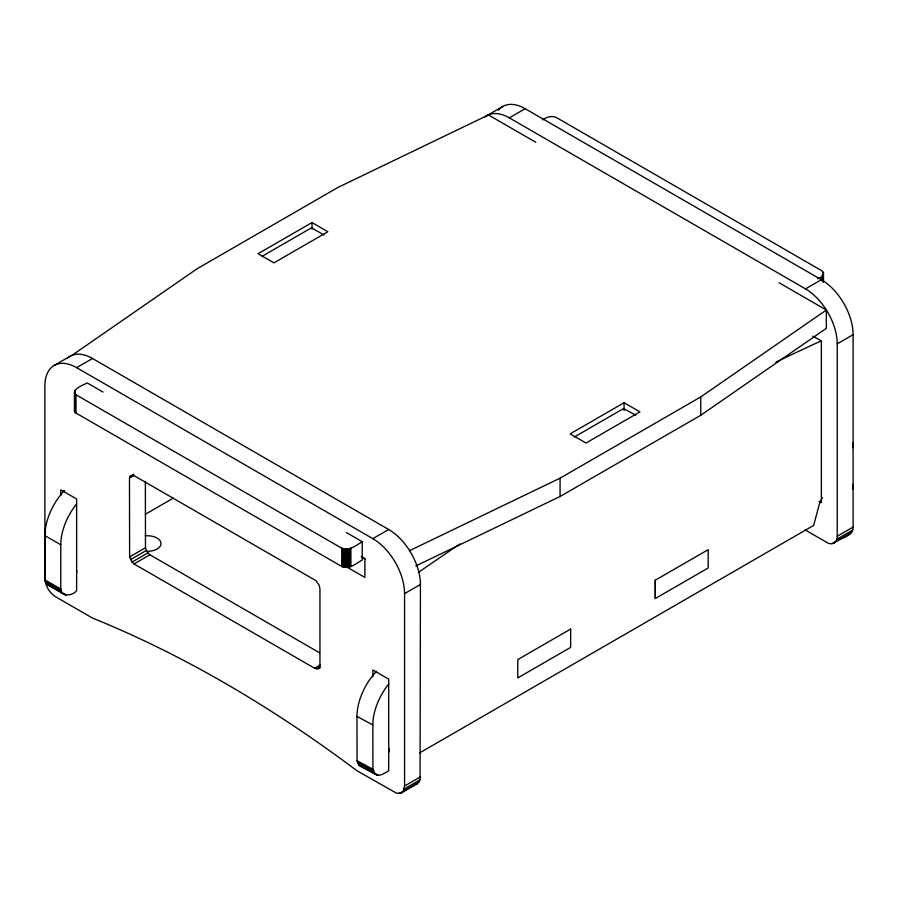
<?xml version="1.0" encoding="UTF-8"?>
<svg xmlns="http://www.w3.org/2000/svg" width="898" height="898" viewBox="0 0 898 898"><rect width="100%" height="100%" fill="white"/><g stroke="black" fill="none" stroke-linecap="round" stroke-linejoin="round"><path stroke-width="1.35" d="M76.633 572.262L76.813 570.578M388.699 752.434L389.406 748.966M103.034 392.067L87.173 382.907C84.603 384.714 69.18 389.653 76.588 395.12L341.06 547.814C348.48 551.888 356.281 545.243 362.208 541.707L362.208 560.026C356.248 563.327 349.199 569.826 341.79 566.503L75.948 413.024L74.467 410.958L74.972 408.736M401.473 792.878L403.157 791.318L404.571 786.019L404.571 593.634A44.878 25.907 60 0 0 372.838 538.665L76.633 367.664A44.878 25.907 60 0 0 44.9 385.983L44.9 578.368C45.248 585.676 49.323 592.736 55.474 596.687L92.505 618.071A1263.003 729.198 60 0 1 356.966 770.753L396.725 793.293L401.473 792.878L417.334 783.707L420.073 779.812L420.432 584.475A44.878 25.907 60 0 0 388.699 529.506L92.505 358.493A44.878 25.907 60 0 0 67.328 358.302M805.158 529.921L826.654 542.336C831.368 545.973 838.025 542.134 837.228 536.229L837.228 343.844A44.878 25.907 60 0 0 805.495 288.875L509.301 117.863A44.878 25.907 60 0 0 484.987 116.92M834.13 543.077C839.81 537.655 853.223 537.004 853.1 527.07L853.1 334.685A44.878 25.907 60 0 0 821.367 279.716L525.162 108.703A44.878 25.907 60 0 0 498.401 110.207M129.48 478.118L130.143 476.243L133.353 475.244L316.017 580.714L319.228 585.406L319.946 588.875L319.946 665.216L318.397 668.64L314.648 668.269L134.038 563.944L132.085 562.047L129.615 556.917L129.48 478.118L134.015 475.491M817.842 278.649C821.434 278.144 826.25 272.913 821.367 270.511L556.906 117.818C552.349 115.326 546.702 116.785 542.796 119.861M822.366 497.604L819.481 503.61L813.667 525.409L419.546 752.951M71.615 355.608L197.234 268.67L337.929 187.446L488.456 114.944L535.747 142.254M409.499 550.687L560.071 478.163L700.766 396.927L826.34 310.023L779.049 282.724M415.774 565.987L560.071 496.482L700.766 415.258L826.34 328.342L826.34 310.023M54.194 365.441L70.066 356.27M486.862 115.64L502.723 106.48M312.01 222.558L258.052 253.707L273.924 262.867L327.871 231.729L312.01 222.558L312.01 229.102M262.194 256.256L311.483 227.8L323.942 234.995M76.633 367.664L92.505 358.493M509.301 117.863L525.162 108.703M130.143 476.243L133.544 474.279M145.353 514.273L173.112 498.233M129.615 556.917L145.487 547.758L145.364 481.395M130.524 559.577L146.396 550.418L145.487 547.758M132.085 562.047L147.946 552.887L149.899 554.773L319.609 652.812M134.038 563.944L149.899 554.773M372.838 538.665L388.699 529.506M805.495 288.875L821.367 279.716M624.076 402.731L570.129 433.88L585.99 443.04L639.937 411.89L624.076 402.731L624.076 410.588M574.26 437.034L623.549 408.579L635.75 415.157M404.571 593.634L420.432 584.475M837.228 343.844L853.1 334.685M314.648 668.269L320.317 665.003M316.68 668.976L320.081 667.012M318.397 668.64L320.665 667.337M655.282 580.198L708.196 549.655L708.174 567.985L655.282 598.528L655.282 580.198L655.304 598.517M404.571 786.019L420.432 776.86M837.228 536.229L853.1 527.07M404.212 788.972L420.073 779.812M836.869 539.182L852.741 530.022M399.284 793.551L402.686 791.587M403.157 791.318L419.018 782.147M831.941 543.75L851.686 532.357M847.813 534.591L850.002 533.917M415.145 784.392L417.334 783.707M76.633 503.879A44.878 25.907 -60 0 0 60.772 544.783L60.772 587.528C59.84 597.035 72.199 596.541 76.633 590.581L76.633 498.974L60.772 489.814L60.772 495.337M376.554 671.233A44.878 25.907 -60 0 0 356.966 716.402L357.056 760.696L359.155 765.321L363.499 766.668M359.155 765.321L375.016 773.874C379.383 777.545 384.894 772.796 388.699 770.753L388.699 679.146L372.838 669.975L372.838 676.89M50.187 585.9L46.314 583.655L44.99 579.917L44.9 535.612A44.878 25.907 -60 0 1 64.488 490.454M812.825 336.189L821.367 340.791L821.367 502.633L819.099 501.331M356.966 716.402L372.838 724.944L372.928 769.238L375.016 773.874M357.056 760.696L372.928 769.238M357.325 762.099L373.198 770.652M357.774 763.356L373.635 771.91M358.381 764.445L374.253 772.987M362.253 766.679L365.913 768.643M368.36 769.968L378.125 775.221M360.064 765.994L376.969 775.008M346.347 532.536L362.208 541.707M361.411 556.502L364.902 558.522L364.902 577.448L346.695 566.941M361.355 557.074L364.992 559.185M44.9 535.612L60.772 544.783M44.99 579.917L60.862 589.077M45.259 581.32L61.131 590.48M45.708 582.577L61.569 591.737M46.314 583.655L66.059 595.06M47.089 584.542L64.903 594.835M146.396 550.418L147.946 552.887M823.488 272.992L823.488 282.163M823.298 272.442L823.298 281.602M822.983 275.215L822.983 281.759M822.557 275.72L822.557 280.951M822.007 276.191L822.007 280.12M700.766 396.927L700.766 415.258M560.071 478.163L560.071 496.482M350.894 548.184L350.894 566.503M350.085 548.498L350.085 566.818M349.21 548.745L349.21 567.065M348.278 548.925L348.278 567.255M347.324 549.037L347.324 567.356M346.347 549.071L346.347 567.401M345.371 549.037L345.371 567.356M344.405 548.925L344.405 567.255M343.485 548.745L343.485 567.065M342.609 548.498L342.609 566.818M341.79 548.184L341.79 566.503M75.948 394.693L75.948 413.024M75.398 394.233L75.398 412.552M74.972 390.417L74.972 412.047M74.657 390.956L74.657 411.509M74.467 391.506L74.467 410.958M418.412 572.408A4689.356 2707.335 -60 0 1 459.989 543.941M775.894 362.107A4688.346 2706.83 -60 0 1 821.367 340.791M372.838 724.944A44.878 25.907 -60 0 1 388.699 684.052M852.831 443.04A44.878 25.907 -60 0 1 853.1 447.664M853.1 484.314A22.439 12.954 -60 0 1 852.561 489.365M145.195 535.893A13.459 7.779 0 0 1 160.944 542.863A13.459 7.779 0 0 1 147.53 551.316M570.657 629.06L517.764 659.603L517.764 677.923L570.657 647.379L570.657 629.06"/></g></svg>
